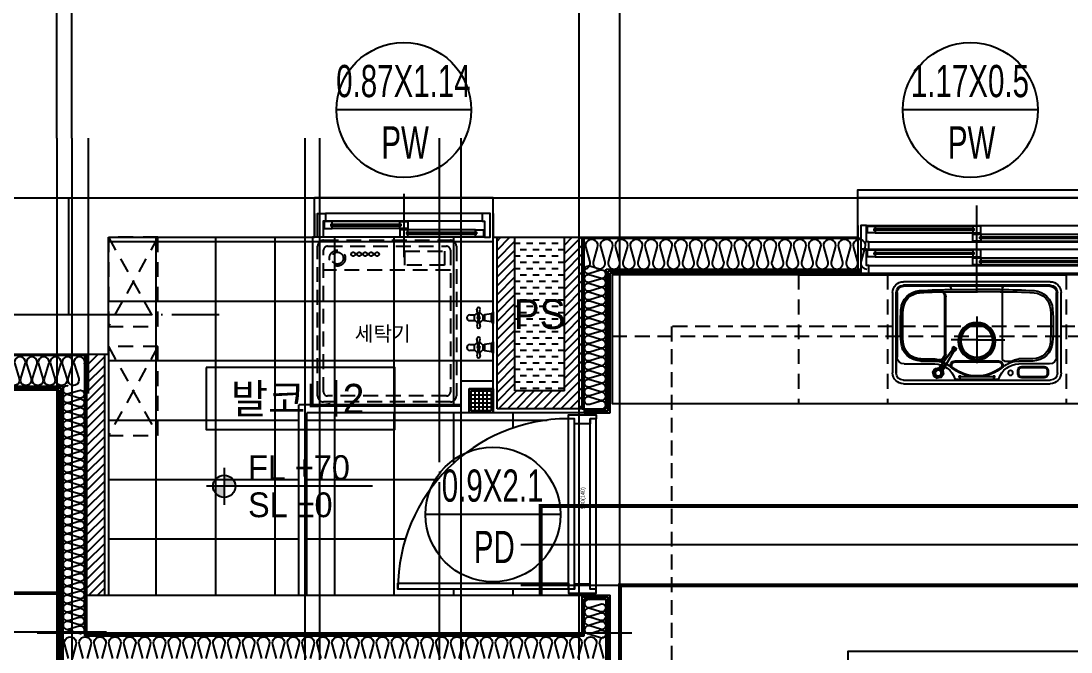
# Model space of a CAD drawing. Header units: millimetres. Extents: x -24416 to 92204, y -190080 to 23760.
# Drawn here: x 56968 to 62264, y -144270 to -141087 of the extents above; entities that cross this region are included whole.
import ezdxf
from ezdxf.enums import TextEntityAlignment as Align
from ezdxf.xclip import XClip

# ---------------------------------------------------------------- set-up
doc = ezdxf.new("R2010")
doc.units = ezdxf.units.MM
doc.header["$LTSCALE"] = 50
doc.header["$XCLIPFRAME"] = 0
for name, pattern in [('-HID', [2.5, 1.5, -1]), ('AUDIT_D_220706163347-0', [0]), ('CEN', [62, 60, -1, 0, -1]), ('HD', [2.5, 1.5, -1]), ('HID', [2.3, 1.5, -0.8]), ('HIDDEN', [9.525, 6.35, -3.175])]:
    doc.linetypes.add(name, pattern=pattern)
doc.layers.get('defpoints').update_dxf_attribs({"color": 139})
for name, color, linetype in [('A-SOL252', 252, 'Continuous'), ('A-레벨', 7, 'AUDIT_D_220706163347-0'), ('A-창호부호', 4, 'Continuous'), ('A_HAT', 8, 'Continuous'), ('CEN_CON', 1, 'CEN'), ('CEN_WALL', 12, 'CEN'), ('CONC', 2, 'Continuous'), ('dan1', 7, 'HID'), ('DOOR', 4, 'Continuous'), ('ELE3_CON', 7, 'Continuous'), ('ELE4', 4, 'Continuous'), ('FIN', 6, 'Continuous'), ('FUR', 4, 'Continuous'), ('FUR_가구', 8, 'HD'), ('FUR_가전', 8, 'HID'), ('INS', 8, 'Continuous'), ('ROM', 7, 'AUDIT_D_220706163347-0'), ('WAL', 3, 'Continuous'), ('WAL_DRY', 7, 'Continuous'), ('WIN', 4, 'Continuous'), ('X - 단위세대$0$ETC', 6, 'Continuous'), ('바닥타일', 8, 'Continuous'), ('수전', 4, 'Continuous'), ('실명', 3, 'AUDIT_D_220706163347-0'), ('실명박스', 7, 'AUDIT_D_220706163347-0'), ('확장', 8, 'HIDDEN')]:
    doc.layers.add(name, color=color, linetype=linetype)
for name, color, linetype, plot in [('AA-XXXX-MC', 153, 'AUDIT_D_220706163347-0', False), ('Defpoint', 135, 'Continuous', False), ('MC', 135, 'Continuous', False), ('X - 단위세대$0$0_임시', 134, 'Continuous', False)]:
    doc.layers.add(name, color=color, linetype=linetype, plot=plot)
doc.styles.add('HAUD01', font='Dotum.ttf')
doc.styles.add('HAUD02', font='Dotum.ttf', dxfattribs={"width": 0.8})
doc.styles.add('맑은 고딕', font='malgun.ttf')

# ---------------------------------------------------------------- blocks, each defined once
blk = doc.blocks.new('A$Ca96da67e')
at = {"layer": 'FUR_가구'}
for p, q in [((250, 450), (0, 0)), ((0, 450), (250, 0))]:
    blk.add_line(p, q, dxfattribs=at)
blk.add_lwpolyline([(250, 0), (0, 0), (0, 450), (250, 450)], close=True, dxfattribs=at)
blk = doc.blocks.new('PD-900(140)')
at = {"layer": 'DOOR'}
for p, q in [((20, 140), (880, 140)), ((20, 110), (880, 110)), ((20, 30), (880, 30)), ((20, 0), (880, 0))]:
    blk.add_line(p, q, dxfattribs=at)
blk.add_lwpolyline([(20, 140), (20, 1000), (50, 1000), (50, 140), (20, 140)], dxfattribs=at)
for points in [[(45, 110), (20, 110), (20, 140), (0, 140), (0, 0), (20, 0), (20, 30), (45, 30)], [(855, 110), (880, 110), (880, 140), (900, 140), (900, 0), (880, 0), (880, 30), (855, 30)]]:
    blk.add_lwpolyline(points, close=True, dxfattribs=at)
blk.add_arc((20, 140), 860, 0, 90, dxfattribs=at)
at = {"layer": 'X - 단위세대$0$0_임시'}
for p, q in [((-10, 0), (-10, 140)), ((910, 0), (910, 140))]:
    blk.add_line(p, q, dxfattribs=at)
at = {"layer": 'X - 단위세대$0$0_임시', "style": 'HAUD02'}
blk.add_text('900(140)', height=20, dxfattribs=at).set_placement((479.3, 65.4), align=Align.MIDDLE)
blk = doc.blocks.new('WIN_이중창_1200')
at = {"layer": 'Defpoint'}
for p, q in [((-15, 240), (-15, 0)), ((1185, 240), (1185, 0))]:
    blk.add_line(p, q, dxfattribs=at)
at = {"layer": 'WIN'}
blk.add_line((585, -100), (585, 340), dxfattribs=at)
at = {"layer": 'WIN', "color": 8}
for p, q in [((1142, 240), (28, 240)), ((1097, 237), (605, 237)), ((565, 196), (73, 196)), ((565, 161), (73, 161)), ((1097, 202), (605, 202)), ((1130, 158), (40, 158)), ((1130, 120), (40, 120)), ((1097, 117), (605, 117)), ((565, 76), (73, 76)), ((1097, 82), (605, 82)), ((1130, 38), (40, 38)), ((1130, 0), (40, 0)), ((565, 41), (73, 41))]:
    blk.add_line(p, q, dxfattribs=at)
at = {"layer": 'WIN'}
for points in [[(40, 158), (28, 158), (28, 240), (0, 240), (0, 120), (40, 120), (40, 158)], [(605, 216.5), (605, 202), (565, 202), (565, 237), (605, 237), (605, 222.5)], [(1104, 222.5), (1104, 216.5), (598, 216.5), (598, 222.5), (1104, 222.5)], [(1097, 216.5), (1097, 202), (1137, 202), (1137, 237), (1097, 237), (1097, 222.5)], [(1130, 158), (1142, 158), (1142, 240), (1170, 240), (1170, 120), (1130, 120), (1130, 158)], [(73, 175.5), (73, 161), (33, 161), (33, 196), (73, 196), (73, 181.5)], [(572, 181.5), (572, 175.5), (66, 175.5), (66, 181.5), (572, 181.5)], [(565, 175.5), (565, 161), (605, 161), (605, 196), (565, 196), (565, 181.5)], [(40, 38), (28, 38), (28, 120), (0, 120), (0, 0), (40, 0), (40, 38)], [(605, 96.5), (605, 82), (565, 82), (565, 117), (605, 117), (605, 102.5)], [(1097, 96.5), (1097, 82), (1137, 82), (1137, 117), (1097, 117), (1097, 102.5)], [(1130, 38), (1142, 38), (1142, 120), (1170, 120), (1170, 0), (1130, 0), (1130, 38)], [(73, 55.5), (73, 41), (33, 41), (33, 76), (73, 76), (73, 61.5)], [(572, 61.5), (572, 55.5), (66, 55.5), (66, 61.5), (572, 61.5)], [(565, 55.5), (565, 41), (605, 41), (605, 76), (565, 76), (565, 61.5)], [(1104, 102.5), (1104, 96.5), (598, 96.5), (598, 102.5), (1104, 102.5)]]:
    blk.add_lwpolyline(points, dxfattribs=at)
blk = doc.blocks.new('WIN_900_단창2')
at = {"layer": 'Defpoint'}
for p, q in [((-15, 120), (-15, 0)), ((885, 120), (885, 0))]:
    blk.add_line(p, q, dxfattribs=at)
at = {"layer": 'WIN'}
blk.add_line((435, 220), (435, -100), dxfattribs=at)
at = {"layer": 'WIN', "color": 8}
for p, q in [((830, 120), (40, 120)), ((830, 82), (40, 82)), ((415, 79), (73, 79)), ((842, 0), (28, 0)), ((415, 44), (73, 44)), ((797, 38), (455, 38)), ((797, 3), (455, 3))]:
    blk.add_line(p, q, dxfattribs=at)
at = {"layer": 'WIN'}
for points in [[(40, 82), (28, 82), (28, 0), (0, 0), (0, 120), (40, 120), (40, 82)], [(830, 82), (842, 82), (842, 0), (870, 0), (870, 120), (830, 120), (830, 82)], [(73, 64.5), (73, 79), (33, 79), (33, 44), (73, 44), (73, 58.5)], [(422, 58.5), (422, 64.5), (66, 64.5), (66, 58.5), (422, 58.5)], [(415, 64.5), (415, 79), (455, 79), (455, 44), (415, 44), (415, 58.5)], [(455, 23.5), (455, 38), (415, 38), (415, 3), (455, 3), (455, 17.5)], [(804, 17.5), (804, 23.5), (448, 23.5), (448, 17.5), (804, 17.5)], [(797, 23.5), (797, 38), (837, 38), (837, 3), (797, 3), (797, 17.5)]]:
    blk.add_lwpolyline(points, dxfattribs=at)
blk = doc.blocks.new('insul1')
blk.add_lwpolyline([(0, 0.25, 1.344031), (0.35, 0.25), (0.2, 0.75, -1.344031), (0.55, 0.75), (0.4, 0.25)], format="xyb")
blk = doc.blocks.new('세탁기-850')
at = {"layer": 'defpoints'}
blk.add_lwpolyline([(0, 0), (-750, 0), (-750, -850), (0, -850)], close=True, dxfattribs=at)
at = {"layer": 'FUR_가전'}
blk.add_line((-55, -165), (-695, -165), dxfattribs=at)
for points in [[(-695, -830, -0.414214), (-725, -800), (-725, -45, -0.414214), (-695, -15), (-55, -15, -0.414214), (-25, -45), (-25, -800, -0.414214), (-55, -830)], [(-695, -780), (-695, -65, -0.414214), (-675, -45), (-75, -45, -0.414214), (-55, -65), (-55, -780, -0.414214), (-75, -800), (-675, -800, -0.414214)]]:
    blk.add_lwpolyline(points, format="xyb", close=True, dxfattribs=at)
blk.add_lwpolyline([(-85, -140), (-285, -140), (-285, -70), (-85, -70)], close=True, dxfattribs=at)
for centre, radius in [((-625.1, -105), 40), ((-625.1, -105), 30), ((-545.1, -85), 10), ((-515.1, -85), 10), ((-485.1, -85), 10), ((-455.1, -85), 10), ((-425.1, -85), 10)]:
    blk.add_circle(centre, radius, dxfattribs=at)
at = {"layer": 'FUR_가전', "style": '맑은 고딕'}
blk.add_text('세탁기', height=75, rotation=0, dxfattribs=at).set_placement((-537.9, -523.5))
blk = doc.blocks.new('수전')
at = {"layer": '수전'}
for p, q in [((0, 0), (58.5, 0, 0)), ((19.7, -49.8), (6.1, -63.4)), ((29.2, -7), (9.3, -7)), ((9.9, -7), (14.9, -42.9)), ((14.9, -42.9), (29.2, -42.9)), ((38.8, -49.8), (19.7, -49.8)), ((49.2, -7), (29.2, -7)), ((29.2, -42.9), (43.6, -42.9)), ((52.3, -63.4), (38.8, -49.8)), ((43.6, -42.9), (48.6, -7)), ((23.4, -71.3), (-14.8, -64.6)), ((23.4, -74.6), (-14.8, -81.3)), ((6.1, -63.4), (6.1, -68.2)), ((6.1, -77.6), (6.1, -82.5)), ((6.1, -82.5), (19.7, -96)), ((14.5, -117.3), (14.5, -90.9)), ((19.7, -96), (38.8, -96)), ((35.1, -71.3), (73.3, -64.6)), ((35.1, -74.6), (73.3, -81.3)), ((38.8, -96), (52.3, -82.5)), ((44, -90.9), (44, -117.3)), ((52.3, -68.2), (52.3, -63.4)), ((52.3, -82.5), (52.3, -77.6))]:
    blk.add_line(p, q, dxfattribs=at)
blk.add_circle((29.2, -72.9), 5.91, dxfattribs=at)
for centre, radius, start, end in [((11.8, 6), 13.2, 207.1852, 259.412), ((46.7, 6), 13.2, 280.588, 332.8148), ((-12.4, -49.9), 28.1, 351.511, 14.308), ((70.8, -49.9), 28.1, 165.692, 188.489), ((-14.8, -72.9), 8.37, 90, 270), ((73.3, -72.9), 8.37, 270, 90), ((29.2, -117.3), 14.7, 180, 0)]:
    blk.add_arc(centre, radius, start, end, dxfattribs=at)
blk = doc.blocks.new('FD')
at = {"layer": '수전'}
for p, q in [((110, -30), (10, -30)), ((110, -50), (10, -50)), ((30, -110), (30, -10)), ((50, -110), (50, -10)), ((70, -110), (70, -10)), ((90, -110), (90, -10)), ((110, -70), (10, -70)), ((110, -90), (10, -90))]:
    blk.add_line(p, q, dxfattribs=at)
for points in [[(0, -120), (120, -120), (120, 0), (0, 0)], [(10, -110), (110, -110), (110, -10), (10, -10)]]:
    blk.add_lwpolyline(points, close=True, dxfattribs=at)
blk = doc.blocks.new('K-sink')
at = {"layer": 'FUR'}
for p, q in [((-370, -105), (370, -105)), ((-370, -123), (370, -123)), ((-208.1, -150.2), (-210.6, -162.4)), ((-208.1, -150.2), (-210.6, -162.4)), ((-197.8, -143.4), (-208.1, -150.2)), ((-197.8, -143.4), (-208.1, -150.2)), ((-185.6, -145.9), (-197.8, -143.4)), ((-185.6, -145.9), (-197.8, -143.4)), ((-178.7, -156.2), (-185.6, -145.9)), ((-178.7, -156.2), (-185.6, -145.9)), ((-181.2, -168.4), (-178.7, -156.2)), ((-181.2, -168.4), (-178.7, -156.2)), ((-108.2, -128), (108.2, -128)), ((206.6, -155.1), (206.6, -172.4)), ((339.1, -135.1), (226.6, -135.1)), ((359.1, -172.4), (359.1, -155.1)), ((-425, -565), (-425, -160)), ((-407, -160), (-407, -565)), ((-407, -565), (-407, -160)), ((-367, -205), (-211.7, -205)), ((-210.6, -162.4), (-203.8, -172.8)), ((-210.6, -162.4), (-203.8, -172.8)), ((-203.8, -172.8), (-191.6, -175.3)), ((-203.8, -172.8), (-191.6, -175.3)), ((-191.6, -175.3), (-181.2, -168.4)), ((-191.6, -175.3), (-181.2, -168.4)), ((367, -205), (211.7, -205)), ((226.6, -192.4), (339.1, -192.4)), ((407, -160), (407, -565)), ((425, -160), (425, -565)), ((-402, -565), (-402, -240)), ((-282.3, -220), (-192, -220)), ((-282.3, -220), (-211.7, -220)), ((-157, -255), (-157, -544.5)), ((130, -230), (130, -602)), ((140, -220), (211.7, -220)), ((282.3, -220), (211.7, -220)), ((402, -240), (402, -565)), ((-118, -580), (0, -580)), ((118, -580), (0, -580)), ((135.3, -597), (-370, -597)), ((370, -602), (-370, -602)), ((370, -620), (-370, -620)), ((-129.7, -584.6), (-130.3, -592.4)), ((129.7, -584.6), (130.3, -592.4)), ((370, -597), (135.3, -597))]:
    blk.add_line(p, q, dxfattribs=at)
at = {"layer": 'FUR', "ltscale": 0.6}
for p, q in [((-217.1, -144.2), (-221.2, -164.5)), ((-199.9, -132.8), (-217.1, -144.2)), ((-179.6, -136.9), (-199.9, -132.8)), ((-168.1, -154.1), (-179.6, -136.9)), ((-172.2, -174.4), (-168.1, -154.1)), ((-221.2, -164.5), (-209.8, -181.7)), ((-209.8, -181.7), (-189.5, -185.9)), ((-191.6, -175.3), (-169.5, -208.6)), ((-189.5, -185.9), (-172.2, -174.4))]:
    blk.add_line(p, q, dxfattribs=at)
at = {"layer": 'FUR', "color": 199}
for p, q in [((-76.6, -140), (-93.4, -140)), ((87.5, -140), (-87.5, -140)), ((-85, -148.4), (-85, -131.6)), ((93.4, -140), (76.6, -140)), ((85, -148.4), (85, -131.6)), ((0, -445), (0, -208.5)), ((-282.3, -231), (-211.7, -231)), ((0, -326.8), (-129.1, -326.8)), ((0, -326.8), (140.9, -326.8))]:
    blk.add_line(p, q, dxfattribs=at)
at = {"layer": 'FUR', "color": 199, "ltscale": 0.5}
for p, q in [((211.6, -155.1), (211.6, -172.4)), ((339.1, -140.1), (226.6, -140.1)), ((354.1, -172.4), (354.1, -155.1)), ((-122.6, -189.3), (-120.6, -186.7)), ((122.6, -189.3), (120.3, -186.5)), ((226.6, -187.4), (339.1, -187.4)), ((-282.3, -226), (-192, -226)), ((-162, -256), (-162, -543.5)), ((110.6, -215), (-110.6, -215)), ((282.3, -231), (211.7, -231)), ((-118, -569), (0, -569)), ((118, -569), (0, -569))]:
    blk.add_line(p, q, dxfattribs=at)
at = {"layer": 'FUR', "ltscale": 0.5}
blk.add_line((110.6, -220), (-110.6, -220), dxfattribs=at)
at = {"layer": 'FUR', "color": 199}
for centre, radius in [((-195.2, -158.9), 21.9), ((-85, -140), 2.5), ((85, -140), 2.5), ((0, -320), 90), ((0, -320), 81)]:
    blk.add_circle(centre, radius, dxfattribs=at)
at = {"layer": 'FUR'}
for centre, radius in [((169.6, -160), 12.2), ((0, -320), 94.5)]:
    blk.add_circle(centre, radius, dxfattribs=at)
for centre, radius, start, end in [((-370, -160), 55, 90, 180), ((370, -160), 55, 0, 90), ((-370, -160), 37, 90, 180), ((-211.7, -100), 105, 270, 343.3193), ((0, -340), 200, 90, 131.4096), ((-108.2, -131), 3, 90, 163.3193), ((0, -340), 200, 48.5904, 90), ((108.2, -131), 3, 16.6807, 90), ((211.7, -100), 105, 196.6807, 270), ((226.6, -155.1), 20, 90, 180), ((339.1, -155.1), 20, 360, 90), ((370, -160), 37, 0, 90), ((-367, -240), 35, 90, 180), ((-211.7, -100), 120, 270, 311.4096), ((211.7, -100), 120, 228.5904, 270), ((226.6, -172.4), 20, 180, 270), ((339.1, -172.4), 20, 270, 0), ((367, -240), 35, 0, 90), ((-282.3, -320), 100, 90, 176.1774), ((-192, -255), 35, 0, 90), ((140, -230), 10, 90.025, 180), ((282.3, -320), 100, 3.8226, 90), ((914.2, -400), 1299.2, 176.1751, 183.5988), ((-915, -400), 1300, 356.4036, 3.8226), ((-282.6, -475.3), 100, 183.5964, 266.1102), ((282.6, -475.3), 100, 273.8898, 356.4036), ((-370, -565), 55, 180, 270), ((-370, -565), 37, 180, 270), ((-370, -565), 32, 180, 270), ((-140.2, 1619.9), 2200, 266.1102, 270.5776), ((-192, -544.5), 35, 268.6272, 0), ((-124.7, -585.1), 5, 90.4028, 175), ((140.2, 1619.9), 2200, 269.4224, 273.8898), ((140.2, 1619.9), 2200, 269.4224, 269.5972), ((124.7, -585.1), 5, 5, 89.5972), ((370, -565), 32, 270, 0), ((370, -565), 37, 270, 0), ((370, -565), 55, 270, 0), ((-135.3, -592), 5, 270, 355), ((138.7, -588.4), 8.66, 181.0559, 263.1777), ((135.3, -592), 5, 185, 270)]:
    blk.add_arc(centre, radius, start, end, dxfattribs=at)
at = {"layer": 'FUR', "color": 199, "ltscale": 0.5}
for centre, radius, start, end in [((0, -340), 195, 90, 128.1858), ((0, -340), 195, 51.926, 90), ((226.6, -155.1), 15, 90, 180), ((339.1, -155.1), 15, 0, 90), ((-112.1, -200.1), 15, 134.2485, 274.3944), ((112.1, -200.1), 15, 265.6056, 45.7515), ((222.9, -131.6), 100, 228.7744, 263.5192), ((226.6, -172.4), 15, 180, 270), ((339.1, -172.4), 15, 270, 0), ((-282.3, -320), 94, 90, 176.1774), ((-192, -256), 30, 0, 90), ((282.3, -320), 89, 3.8226, 90), ((915, -400), 1294, 176.1774, 183.5964), ((-915, -400), 1289, 356.4036, 3.8226), ((-282.6, -475.3), 94, 183.5964, 266.1102), ((282.6, -475.3), 89, 273.8898, 356.4036), ((-140.2, 1619.9), 2194, 266.1102, 268.6266), ((-192, -543.5), 30, 268.6266, 0), ((140.2, 1619.9), 2189, 269.4224, 273.8898)]:
    blk.add_arc(centre, radius, start, end, dxfattribs=at)
at = {"layer": 'FUR', "color": 199}
for centre, radius, start, end in [((-222.9, -131.6), 100, 276.4808, 311.2256), ((-282.3, -320), 89, 90, 176.1774), ((914.2, -400), 1288.2, 176.1751, 183.5988), ((-282.6, -475.3), 89, 183.5964, 266.1102), ((-140.2, 1619.9), 2189, 266.1102, 270.5776)]:
    blk.add_arc(centre, radius, start, end, dxfattribs=at)
at = {"layer": 'FUR', "ltscale": 0.5}
for centre, start, end in [((-112.1, -200.1), 134.2485, 274.3944), ((112.1, -200.1), 265.6056, 45.7515)]:
    blk.add_arc(centre, 20, start, end, dxfattribs=at)
at = {"layer": 'FUR', "ltscale": 0.6}
for points in [[(-221.2, -164.5), (-210.6, -162.4), (-208.1, -150.2), (-217.1, -144.2)], [(-217.1, -144.2), (-199.9, -132.8), (-197.8, -143.4), (-208.1, -150.2)], [(-199.9, -132.8), (-197.8, -143.4), (-185.6, -145.9), (-179.6, -136.9)], [(-179.6, -136.9), (-185.6, -145.9), (-178.7, -156.2), (-168.1, -154.1)], [(-172.2, -174.4), (-168.1, -154.1), (-178.7, -156.2), (-181.2, -168.4)], [(-209.8, -181.7), (-203.8, -172.8), (-210.6, -162.4), (-221.2, -164.5)], [(-209.8, -181.7), (-189.5, -185.9), (-191.6, -175.3), (-203.8, -172.8)], [(-184, -194.2), (-189.5, -185.9), (-191.6, -175.3), (-184, -194.2)], [(-191.6, -175.3), (-169.5, -208.6), (-191.6, -175.3)], [(-124.5, -274.7), (-124.5, -274.7), (-184, -194.2)], [(-172.2, -174.4), (-166.7, -182.8), (-166.7, -182.8), (-181.2, -168.4)], [(-159.1, -201.7), (-181.2, -168.4), (-181.2, -168.4), (-159.1, -201.7)], [(-115.8, -269), (-115.3, -268.8), (-124.9, -275.1), (-124.5, -274.7)], [(-115.1, -273.3), (-115.8, -269), (-124.5, -274.7), (-120.8, -277.1)], [(-124.2, -286.5), (-120.4, -284), (-114.2, -287.1), (-113.9, -291.7)], [(-104.4, -285.4), (-113.9, -291.7), (-114.2, -287.1), (-108.5, -283.3)], [(-105.1, -273.9), (-108.9, -276.4), (-108.5, -283.3), (-104.4, -285.4)]]:
    blk.add_3dface(points, dxfattribs=at)
at = {"layer": 'FUR', "ltscale": 0.6, "invisible_edges": 8}
for points in [[(-191.6, -175.3), (-203.8, -172.8), (-210.6, -162.4), (-208.1, -150.2)], [(-197.8, -143.4), (-185.6, -145.9), (-178.7, -156.2), (-181.2, -168.4)], [(-124.9, -275.1), (-124.5, -274.7), (-124.5, -274.7), (-120.8, -277.1)], [(-120.8, -277.1), (-120.4, -284), (-124.2, -286.5), (-124.9, -275.1)], [(-120.4, -284), (-120.8, -277.1), (-115.1, -273.3), (-108.9, -276.4)], [(-108.9, -276.4), (-108.5, -283.3), (-114.2, -287.1), (-120.4, -284)], [(-108.9, -276.4), (-105.1, -273.9), (-115.3, -268.8), (-115.8, -269)], [(-115.8, -269), (-115.8, -269), (-115.1, -273.3), (-108.9, -276.4)]]:
    blk.add_3dface(points, dxfattribs=at)
at = {"layer": 'FUR', "invisible_edges": 10}
blk.add_3dface([(-208.1, -150.2), (-197.8, -143.4), (-181.2, -168.4), (-191.6, -175.3)], dxfattribs=at)
at = {"layer": 'FUR'}
for points in [[(-189.5, -185.9), (-191.6, -175.3), (-181.2, -168.4), (-172.2, -174.4)], [(-166.7, -182.8), (-181.2, -168.4), (-191.6, -175.3), (-184, -194.2)], [(-181.2, -168.4), (-191.6, -175.3), (-169.5, -208.6), (-159.1, -201.7)], [(-169.5, -208.6), (-159.1, -201.7), (-181.2, -168.4), (-191.6, -175.3)], [(-172.2, -174.4), (-166.7, -182.8), (-184, -194.2), (-189.5, -185.9)], [(-184, -194.2), (-166.7, -182.8), (-115.8, -269), (-124.5, -274.7)], [(-115.8, -269), (-166.7, -182.8), (-184, -194.2), (-124.5, -274.7)], [(-115.8, -269), (-115.8, -269), (-166.7, -182.8)]]:
    blk.add_3dface(points, dxfattribs=at)
blk = doc.blocks.new('싱크')
at = {"layer": 'defpoints'}
for p, q in [((-18.3, 0), (-18.3, 1350)), ((631.7, 0), (631.7, 1350))]:
    blk.add_line(p, q, dxfattribs=at)
at = {"layer": 'defpoints', "linetype": '-HID'}
for p, q in [((631.7, 1350), (-18.3, 1350)), ((631.7, 450), (-18.3, 450)), ((631.7, 0), (-18.3, 0))]:
    blk.add_line(p, q, dxfattribs=at)
at = {"layer": 'FUR_가전', "rotation": 90}
blk.add_blockref('K-sink', (-23.3, 900), dxfattribs=at)
blk = doc.blocks.new('U-131A(확장)2', base_point=(284085.3, -82263.2))
at = {"layer": 'A-SOL252'}
h = blk.add_hatch(dxfattribs=at)
h.set_pattern_fill('DASH', color=256, scale=10, style=0)
h.set_pattern_definition([(0, (50, 0), (31.75, 31.75), [31.75, -31.75])])
h.paths.add_polyline_path([(288615.3, -72128.2), (288615.3, -72903.2), (288865.3, -72903.2), (288865.3, -72128.2)])
at = {"layer": 'A_HAT'}
h = blk.add_hatch(dxfattribs=at)
h.set_pattern_fill('ANSI31', color=256, scale=10, style=0)
h.set_pattern_definition([(45, (50, 0), (-22.4506403, 22.4506403), [])])
h.paths.add_polyline_path([(288955.3, -72993.2), (288955.3, -72128.2), (288865.3, -72128.2), (288865.3, -72903.2), (288615.3, -72903.2), (288615.3, -72128.2), (288525.3, -72128.2), (288525.3, -72993.2)])
h = blk.add_hatch(dxfattribs=at)
h.set_pattern_fill('ANSI31', color=256, scale=10, style=0)
h.paths.add_polyline_path([(286545.3, -72718.2), (286455.3, -72718.2), (286455.3, -73933.2), (286545.3, -73933.2)])
at = {"layer": '바닥타일'}
h = blk.add_hatch(dxfattribs=at)
h.set_pattern_fill('_USER', color=256, scale=300, double=1, pattern_type=0)
h.set_pattern_definition([(0, (50, 0), (0, 300), []), (90, (50, 0), (-300, 2e-14), [])])
h.paths.add_polyline_path([(286565.3, -72128.2), (288505.3, -72128.2), (288505.3, -72973.2), (287525.3, -72973.2), (287525.3, -73933.2), (286565.3, -73933.2)])
edge = h.paths.add_edge_path()
edge.add_arc((288885.3, -73903.2), 860, 90, 180)
edge.add_line((288025.3, -73903.2), (288885.3, -73903.2))
edge.add_line((288885.3, -73903.2), (288885.3, -73933.2))
edge.add_line((288885.3, -73933.2), (287565.3, -73933.2))
edge.add_line((287565.3, -73933.2), (287565.3, -73013.2))
edge.add_line((287565.3, -73013.2), (288885.3, -73013.2))
edge.add_line((288885.3, -73013.2), (288885.3, -73043.2))
at = {"layer": 'CEN_CON'}
for p, q in [((286465.3, -72916.4), (286465.3, -71628.2)), ((288235.3, -82563.2), (288235.3, -71628.2)), ((283785.3, -71928.2), (293675.3, -71928.2)), ((283785.3, -72518.2), (287124.7, -72518.2)), ((286205.3, -74123.2), (289245.3, -74123.2))]:
    blk.add_line(p, q, dxfattribs=at)
at = {"layer": 'CEN_WALL'}
for p, q in [((286380.3, -71628.2), (286380.3, -76883.2)), ((287630.3, -71628.2), (287630.3, -75333.2)), ((288940.3, -74423.2), (288940.3, -71628.2)), ((288645.3, -73678.2), (293045.3, -73678.2)), ((283785.3, -74118.2), (286555.3, -74118.2))]:
    blk.add_line(p, q, dxfattribs=at)
at = {"layer": 'CONC'}
for p, q in [((286365.3, -71928.2), (287605.3, -71928.2)), ((286365.3, -72518.2), (286365.3, -71928.2)), ((287605.3, -72128.2), (287605.3, -71928.2)), ((288505.3, -71928.2), (290345.3, -71928.2)), ((288505.3, -72128.2), (288505.3, -71928.2)), ((290345.3, -72128.2), (290345.3, -71928.2)), ((286565.3, -72718.2), (286565.3, -72128.2)), ((286565.3, -72128.2), (287605.3, -72128.2)), ((288505.3, -72128.2), (290345.3, -72128.2)), ((285915.3, -72518.2), (286365.3, -72518.2)), ((285915.3, -72718.2), (286565.3, -72718.2)), ((286455.3, -73933.2), (288955.3, -73933.2)), ((286455.3, -73933.2), (286455.3, -74133.2)), ((288955.3, -74133.2), (288955.3, -73933.2)), ((286455.3, -74133.2), (288955.3, -74133.2))]:
    blk.add_line(p, q, dxfattribs=at)
at = {"layer": 'dan1'}
for p, q in [((292245.3, -72578.2), (289405.3, -72578.2)), ((289405.3, -72578.2), (289405.3, -74583.2))]:
    blk.add_line(p, q, dxfattribs=at)
at = {"layer": 'ELE3_CON'}
for p, q in [((288505.3, -71928.2), (287605.3, -71928.2)), ((291545.3, -71928.2), (290345.3, -71928.2))]:
    blk.add_line(p, q, dxfattribs=at)
at = {"layer": 'ELE4'}
for p, q in [((288345.3, -72973.2), (288345.3, -72853.2)), ((288505.3, -72853.2), (288345.3, -72853.2)), ((288385.3, -73013.2), (288385.3, -72893.2)), ((288505.3, -72893.2), (288385.3, -72893.2)), ((288345.3, -72973.2), (287525.3, -72973.2)), ((287525.3, -73933.2), (287525.3, -72973.2)), ((287565.3, -73933.2), (287565.3, -73013.2)), ((288385.3, -73013.2), (287565.3, -73013.2))]:
    blk.add_line(p, q, dxfattribs=at)
at = {"layer": 'FIN'}
for p, q in [((288505.3, -73013.2), (288505.3, -72128.2)), ((286565.3, -72718.2), (286565.3, -73933.2)), ((288965.3, -73013.2), (288505.3, -73013.2)), ((288965.3, -72993.2), (288965.3, -73013.2))]:
    blk.add_line(p, q, dxfattribs=at)
at = {"layer": 'FUR'}
blk.add_lwpolyline([(289105.3, -72317.1), (289105.3, -72967.1), (291945.3, -72967.1), (291945.3, -74217.1), (290295.3, -74217.1), (290295.3, -74917.1), (292545.3, -74917.1), (292545.3, -72317.1)], close=True, dxfattribs=at)
at = {"layer": 'FUR', "linetype": 'HID'}
blk.add_lwpolyline([(289105.3, -72627.1), (292235.3, -72627.1), (292235.3, -74917.1)], dxfattribs=at)
at = {"layer": 'INS'}
for p, q in [((288965.3, -72133.2), (290360.3, -72133.2)), ((288965.3, -72993.2), (288965.3, -72133.2)), ((289075.3, -72288.2), (290360.3, -72288.2)), ((289075.3, -72993.2), (289075.3, -72288.2)), ((285900.3, -72723.2), (286445.3, -72723.2)), ((286445.3, -72723.2), (286445.3, -74138.2)), ((285900.3, -72878.2), (286335.3, -72878.2)), ((286335.3, -72878.2), (286335.3, -74293.2)), ((288955.3, -72993.2), (289075.3, -72993.2)), ((288965.3, -74138.2), (288965.3, -73953.2)), ((288965.3, -73953.2), (289075.3, -73953.2)), ((289075.3, -74293.2), (289075.3, -73953.2)), ((286445.3, -74138.2), (288965.3, -74138.2))]:
    blk.add_line(p, q, dxfattribs=at)
for points in [[(288965.3, -72288.2, 0.524856), (288993.4, -72247.5), (288974.8, -72178.8, -1.449198), (289030.9, -72178.8), (289012.3, -72247.5, 0.524856), (289040.3, -72288.2, 0.524856), (289068.4, -72247.5), (289049.8, -72178.8, -1.449198), (289105.9, -72178.8), (289087.3, -72247.5, 0.524856), (289115.3, -72288.2, 0.524856), (289143.4, -72247.5), (289124.8, -72178.8, -1.449198), (289180.9, -72178.8), (289162.3, -72247.5, 0.524856), (289190.3, -72288.2, 0.524856), (289218.4, -72247.5), (289199.8, -72178.8, -1.449198), (289255.9, -72178.8), (289237.3, -72247.5, 0.524856), (289265.3, -72288.2, 0.524856), (289293.4, -72247.5), (289274.8, -72178.8, -1.449198), (289330.9, -72178.8), (289312.3, -72247.5, 0.524856), (289340.3, -72288.2, 0.524856), (289368.4, -72247.5), (289349.8, -72178.8, -1.449198), (289405.9, -72178.8), (289387.3, -72247.5, 0.524856), (289415.3, -72288.2, 0.524856), (289443.4, -72247.5), (289424.8, -72178.8, -1.449198), (289480.9, -72178.8), (289462.3, -72247.5, 0.524856), (289490.3, -72288.2, 0.524856), (289518.4, -72247.5), (289499.8, -72178.8, -1.449198), (289555.9, -72178.8), (289537.3, -72247.5, 0.524856), (289565.3, -72288.2, 0.524856), (289593.4, -72247.5), (289574.8, -72178.8, -1.449198), (289630.9, -72178.8), (289612.3, -72247.5, 0.524856), (289640.3, -72288.2, 0.524856), (289668.4, -72247.5), (289649.8, -72178.8, -1.449198), (289705.9, -72178.8), (289687.3, -72247.5, 0.524856), (289715.3, -72288.2, 0.524856), (289743.4, -72247.5), (289724.8, -72178.8, -1.449198), (289780.9, -72178.8), (289762.3, -72247.5, 0.524856), (289790.3, -72288.2, 0.524856), (289818.4, -72247.5), (289799.8, -72178.8, -1.449198), (289855.9, -72178.8), (289837.3, -72247.5, 0.524856), (289865.3, -72288.2, 0.524856), (289893.4, -72247.5), (289874.8, -72178.8, -1.449198), (289930.9, -72178.8), (289912.3, -72247.5, 0.524856), (289940.3, -72288.2, 0.524856), (289968.4, -72247.5), (289949.8, -72178.8, -1.449198), (290005.9, -72178.8), (289987.3, -72247.5, 0.524856), (290015.3, -72288.2, 0.524856), (290043.4, -72247.5), (290024.8, -72178.8, -1.449198), (290080.9, -72178.8), (290062.3, -72247.5, 0.524856), (290090.3, -72288.2, 0.524856), (290118.4, -72247.5), (290099.8, -72178.8, -1.449198), (290155.9, -72178.8), (290137.3, -72247.5, 0.524856), (290165.3, -72288.2, 0.524856), (290193.4, -72247.5), (290174.8, -72178.8, -1.449198), (290230.9, -72178.8), (290212.3, -72247.5, 0.524856), (290240.3, -72288.2, 0.524856), (290268.4, -72247.5), (290249.8, -72178.8, -1.449198), (290305.9, -72178.8), (290287.3, -72247.5, 0.524856), (290315.3, -72288.2, 0.524856), (290343.4, -72247.5), (290324.8, -72178.8, -1.449198), (290380.9, -72178.8), (290362.3, -72247.5, 0.524856), (290390.3, -72288.2)], [(286363.4, -74252.5), (286344.8, -74183.8, -1.449198), (286400.9, -74183.8), (286382.3, -74252.5, 0.524856)], [(286438.4, -74252.5), (286419.8, -74183.8, -1.449198), (286475.9, -74183.8), (286457.3, -74252.5, 0.524856)], [(286513.4, -74252.5), (286494.8, -74183.8, -1.449198), (286550.9, -74183.8), (286532.3, -74252.5, 0.524856)], [(286588.4, -74252.5), (286569.8, -74183.8, -1.449198), (286625.9, -74183.8), (286607.3, -74252.5, 0.524856)], [(286663.4, -74252.5), (286644.8, -74183.8, -1.449198), (286700.9, -74183.8), (286682.3, -74252.5, 0.524856)], [(286738.4, -74252.5), (286719.8, -74183.8, -1.449198), (286775.9, -74183.8), (286757.3, -74252.5, 0.524856)], [(286813.4, -74252.5), (286794.8, -74183.8, -1.449198), (286850.9, -74183.8), (286832.3, -74252.5, 0.524856)], [(286888.4, -74252.5), (286869.8, -74183.8, -1.449198), (286925.9, -74183.8), (286907.3, -74252.5, 0.524856)], [(286963.4, -74252.5), (286944.8, -74183.8, -1.449198), (287000.9, -74183.8), (286982.3, -74252.5, 0.524856)], [(287038.4, -74252.5), (287019.8, -74183.8, -1.449198), (287075.9, -74183.8), (287057.3, -74252.5, 0.524856)], [(287113.4, -74252.5), (287094.8, -74183.8, -1.449198), (287150.9, -74183.8), (287132.3, -74252.5, 0.524856)], [(287188.4, -74252.5), (287169.8, -74183.8, -1.449198), (287225.9, -74183.8), (287207.3, -74252.5, 0.524856)], [(287263.4, -74252.5), (287244.8, -74183.8, -1.449198), (287300.9, -74183.8), (287282.3, -74252.5, 0.524856)], [(287338.4, -74252.5), (287319.8, -74183.8, -1.449198), (287375.9, -74183.8), (287357.3, -74252.5, 0.524856)], [(287413.4, -74252.5), (287394.8, -74183.8, -1.449198), (287450.9, -74183.8), (287432.3, -74252.5, 0.524856)], [(287488.4, -74252.5), (287469.8, -74183.8, -1.449198), (287525.9, -74183.8), (287507.3, -74252.5, 0.524856)], [(287563.4, -74252.5), (287544.8, -74183.8, -1.449198), (287600.9, -74183.8), (287582.3, -74252.5, 0.524856)], [(287638.4, -74252.5), (287619.8, -74183.8, -1.449198), (287675.9, -74183.8), (287657.3, -74252.5, 0.524856)], [(287713.4, -74252.5), (287694.8, -74183.8, -1.449198), (287750.9, -74183.8), (287732.3, -74252.5, 0.524856)], [(287788.4, -74252.5), (287769.8, -74183.8, -1.449198), (287825.9, -74183.8), (287807.3, -74252.5, 0.524856)], [(287863.4, -74252.5), (287844.8, -74183.8, -1.449198), (287900.9, -74183.8), (287882.3, -74252.5, 0.524856)], [(287938.4, -74252.5), (287919.8, -74183.8, -1.449198), (287975.9, -74183.8), (287957.3, -74252.5, 0.524856)], [(288013.4, -74252.5), (287994.8, -74183.8, -1.449198), (288050.9, -74183.8), (288032.3, -74252.5, 0.524856)], [(288088.4, -74252.5), (288069.8, -74183.8, -1.449198), (288125.9, -74183.8), (288107.3, -74252.5, 0.524856)], [(288163.4, -74252.5), (288144.8, -74183.8, -1.449198), (288200.9, -74183.8), (288182.3, -74252.5, 0.524856)], [(288238.4, -74252.5), (288219.8, -74183.8, -1.449198), (288275.9, -74183.8), (288257.3, -74252.5, 0.524856)], [(288313.4, -74252.5), (288294.8, -74183.8, -1.449198), (288350.9, -74183.8), (288332.3, -74252.5, 0.524856)], [(288388.4, -74252.5), (288369.8, -74183.8, -1.449198), (288425.9, -74183.8), (288407.3, -74252.5, 0.524856)], [(288463.4, -74252.5), (288444.8, -74183.8, -1.449198), (288500.9, -74183.8), (288482.3, -74252.5, 0.524856)], [(288538.4, -74252.5), (288519.8, -74183.8, -1.449198), (288575.9, -74183.8), (288557.3, -74252.5, 0.524856)], [(288613.4, -74252.5), (288594.8, -74183.8, -1.449198), (288650.9, -74183.8), (288632.3, -74252.5, 0.524856)], [(288688.4, -74252.5), (288669.8, -74183.8, -1.449198), (288725.9, -74183.8), (288707.3, -74252.5, 0.524856)], [(288763.4, -74252.5), (288744.8, -74183.8, -1.449198), (288800.9, -74183.8), (288782.3, -74252.5, 0.524856)], [(288838.4, -74252.5), (288819.8, -74183.8, -1.449198), (288875.9, -74183.8), (288857.3, -74252.5, 0.524856)], [(288913.4, -74252.5), (288894.8, -74183.8, -1.449198), (288950.9, -74183.8), (288932.3, -74252.5, 0.524856)], [(288988.4, -74252.5), (288969.8, -74183.8, -1.449198), (289025.9, -74183.8), (289007.3, -74252.5, 0.524856)], [(289063.4, -74252.5), (289044.8, -74183.8, -0.551833), (289075.3, -74143.3, -0.551833)]]:
    blk.add_lwpolyline(points, format="xyb", dxfattribs=at)
at = {"layer": 'MC'}
for p, q in [((286305.3, -71628.2), (286305.3, -76883.2)), ((287555.3, -71628.2), (287555.3, -75333.2)), ((288345.3, -82563.2), (288345.3, -71628.2)), ((289145.3, -74423.2), (289145.3, -71628.2)), ((288645.3, -73883.2), (293045.3, -73883.2))]:
    blk.add_line(p, q, dxfattribs=at)
at = {"layer": 'WAL'}
for p, q in [((288525.3, -72993.2), (288525.3, -72128.2)), ((288615.3, -72903.2), (288615.3, -72128.2)), ((288865.3, -72903.2), (288865.3, -72128.2)), ((288955.3, -72993.2), (288955.3, -72128.2)), ((286455.3, -72718.2), (286455.3, -73933.2)), ((286545.3, -72718.2), (286545.3, -73933.2)), ((288865.3, -72903.2), (288615.3, -72903.2)), ((288955.3, -72993.2), (288525.3, -72993.2))]:
    blk.add_line(p, q, dxfattribs=at)
at = {"layer": 'WAL_DRY'}
for p, q in [((289085.3, -73003.2), (289085.3, -72298.2)), ((289085.3, -72298.2), (290360.3, -72298.2)), ((289095.3, -72308.2), (290360.3, -72308.2)), ((289095.3, -73013.2), (289095.3, -72308.2)), ((285900.3, -72888.2), (286325.3, -72888.2)), ((285900.3, -72898.2), (286315.3, -72898.2)), ((286315.3, -72898.2), (286315.3, -74293.2)), ((286325.3, -72888.2), (286325.3, -74293.2)), ((288965.3, -73003.2), (289085.3, -73003.2)), ((288965.3, -73013.2), (289095.3, -73013.2)), ((288955.3, -73933.2), (289095.3, -73933.2)), ((288955.3, -73943.2), (289085.3, -73943.2)), ((289085.3, -74303.2), (289085.3, -73943.2)), ((289095.3, -74313.2), (289095.3, -73933.2))]:
    blk.add_line(p, q, dxfattribs=at)
at = {"layer": 'X - 단위세대$0$ETC'}
blk.add_lwpolyline([(290345.3, -71928.2), (290345.3, -71888.2), (291545.3, -71888.2), (291545.3, -71928.2), (290345.3, -71928.2)], dxfattribs=at)
at = {"layer": '확장', "ltscale": 0.5, "const_width": 20, "flags": 128}
for points in [[(288745.3, -73933.2), (288745.3, -73483.2), (292555.3, -73483.2)], [(289095.3, -74323.2), (289145.3, -74323.2), (289145.3, -73883.2), (292555.3, -73883.2)], [(284515.3, -73923.2), (286315.3, -73923.2)]]:
    blk.add_lwpolyline(points, dxfattribs=at)
blk.add_blockref('WIN_900_단창2', (287620.3, -72128.2))
at = {"layer": 'DOOR', "rotation": 90}
blk.add_blockref('PD-900(140)', (289025.3, -73923.2), dxfattribs=at)
at = {"layer": 'FUR', "xscale": -1, "rotation": 270}
blk.add_blockref('싱크', (290045.3, -72948.8), dxfattribs=at)
at = {"layer": 'FUR_가구', "xscale": -1}
for p in [(286815.3, -72578.2), (286815.3, -73128.2)]:
    blk.add_blockref('A$Ca96da67e', p, dxfattribs=at)
at = {"layer": 'FUR_가전'}
blk.add_blockref('세탁기-850', (288345.3, -72128.2), dxfattribs=at)
at = {"layer": 'INS', "row_count": 1}
for p, xscale, yscale, zscale, rotation, column_count, row_spacing, column_spacing in [((289075.3, -72993.2), 110.0000000000002, 110.0000000000002, 110.0000000000002, 90, 16, -1.577721810442024e-30, 44.00000000000005), ((286445.3, -72728.2), 150, 150, 150, 180, 9, 0, 60), ((286335.3, -72878.2), 110, 110, 110, 270, 28, 0, 44), ((288965.3, -73956.4), 110, 110, 110, 270, 4, 0, 44)]:
    blk.add_blockref('insul1', p, dxfattribs=dict(at, xscale=xscale, yscale=yscale, zscale=zscale, rotation=rotation, column_count=column_count, row_spacing=row_spacing, column_spacing=column_spacing))
at = {"layer": 'WIN', "xscale": -1}
blk.add_blockref('WIN_이중창_1200', (291530.3, -72308.2), dxfattribs=at)
at = {"layer": '수전', "rotation": 270}
for p in [(288505.3, -72504.7, 0), (288505.3, -72654.7, 0)]:
    blk.add_blockref('수전', p, dxfattribs=at)
at = {"layer": '수전', "xscale": -1}
blk.add_blockref('FD', (288505.3, -72893.2), dxfattribs=at)
blk = doc.blocks.new('A$C4D377245')
at = {"layer": 'A-창호부호'}
blk.add_line((675.4, 345), (14.6, 345), dxfattribs=at)
blk.add_circle((345, 345), 330.4, dxfattribs=at)
blk = doc.blocks.new('A$Cb33ca4a3')
at = {"layer": 'A-레벨'}
h = blk.add_hatch(color=256, dxfattribs=at)
h.paths.add_polyline_path([(57993, -167250.4), (57993, -167194.1), (57936.8, -167194.1, 0.414214)])
h.paths.add_polyline_path([(57993, -167137.9), (57993, -167194.1), (58049.3, -167194.1, 0.414214)])
for p, q in [((57993, -167100.4), (57993, -167287.9)), ((58740.1, -167194.1), (57903, -167194.1))]:
    blk.add_line(p, q, dxfattribs=at)
blk.add_circle((57993, -167194.1), 56.2, dxfattribs=at)
at = {"layer": 'A-레벨', "color": 4, "style": 'HAUD01'}
for s, p in [('FL +70', (58113.1, -167162.2)), ('SL %%P0', (58113.1, -167349.9))]:
    blk.add_text(s, height=125, dxfattribs=at).set_placement(p)

msp = doc.modelspace()

# ---------------------------------------------------------------- linework, layer by layer
at = {"layer": 'AA-XXXX-MC'}
for p, q in [((57148.8, -141678.2), (57148.8, -138888.2)), ((59988.8, -141678.2), (59988.8, -138888.2))]:
    msp.add_line(p, q, dxfattribs=at)
at = {"layer": 'CEN_CON'}
for p, q in [((57223.8, -141678.2), (57223.8, -138888.2)), ((59783.8, -141678.2), (59783.8, -138888.2))]:
    msp.add_line(p, q, dxfattribs=at)
at = {"layer": '실명박스'}
msp.add_lwpolyline([(57901.2, -142835.6), (57901.2, -143148.1), (58853.7, -143148.1), (58853.7, -142835.6)], close=True, dxfattribs=at)

# ---------------------------------------------------------------- block references
ref = msp.add_blockref('U-131A(확장)2', (54928.8, -152313.2))
XClip(ref).set_block_clipping_path([(282739.2818310418, -82563.1562753955), (314255.3468844853, -68838.1562753955)])
at = {"layer": 'A-창호부호'}
msp.add_blockref('A$Cb33ca4a3', (0, 23760), dxfattribs=at)
at = {"layer": 'A-창호부호', "xscale": 1.028985507291509, "yscale": 1.028985507291509, "zscale": 1.028985507291509}
for p in [(58543.8, -141890.9), (61401.2, -141890.9), (58993.5, -143931.5)]:
    msp.add_blockref('A$C4D377245', p, dxfattribs=at)

# ---------------------------------------------------------------- texts
at = {"layer": 'A-창호부호', "color": 6, "style": 'HAUD01', "width": 0.7}
for s, p in [('0.87X1.14', (58896.7, -141389.9)), ('1.17X0.5', (61754.2, -141389.9)), ('PW', (58905.3, -141699.5)), ('PW', (61762.7, -141699.5)), ('0.9X2.1', (59346.4, -143430.5)), ('PD', (59355, -143740.1))]:
    msp.add_text(s, height=162.5, dxfattribs=at).set_placement(p, align=Align.MIDDLE)
at = {"layer": 'ROM', "color": 3, "style": 'HAUD01'}
msp.add_text('PS', height=150, dxfattribs=at).set_placement((59583.8, -142565.7), align=Align.MIDDLE)
at = {"layer": '실명', "style": 'HAUD01'}
msp.add_text('발코니2', height=150, dxfattribs=at).set_placement((58362.7, -142990.8), align=Align.MIDDLE)

doc.saveas('drawing.dxf')
